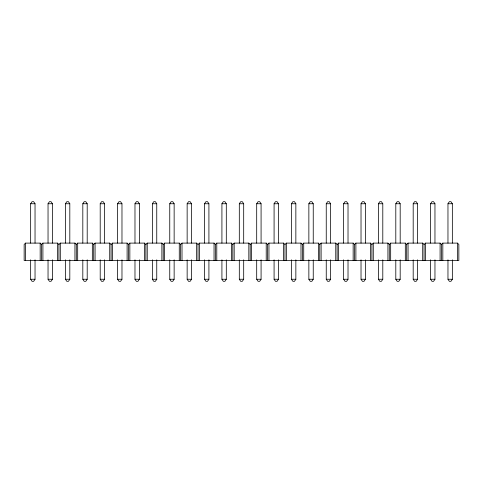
<?xml version="1.0" encoding="UTF-8"?>
<svg xmlns="http://www.w3.org/2000/svg" width="483" height="483" viewBox="0 0 483 483"><rect width="100%" height="100%" fill="white"/><g stroke="black" fill="none" stroke-linecap="round" stroke-linejoin="round"><path stroke-width="0.72" d="M30.652 243.106L30.652 203.748L32.023 201.695L33.665 201.695L35.036 203.748L35.036 243.106M48.04 243.106L48.04 203.748L49.411 201.695L51.053 201.695L52.424 203.748L52.424 243.106M65.428 243.106L65.428 203.748L66.799 201.695L68.441 201.695L69.812 203.748L69.812 243.106M82.816 243.106L82.816 203.748L84.187 201.695L85.829 201.695L87.2 203.748L87.2 243.106M35.036 259.806L35.036 279.252L33.665 281.305L32.023 281.305L30.652 279.252L30.652 259.806M100.204 243.106L100.204 203.748L101.575 201.695L103.217 201.695L104.588 203.748L104.588 243.106M52.424 259.806L52.424 279.252L51.053 281.305L49.411 281.305L48.04 279.252L48.04 259.806M117.592 243.106L117.592 203.748L118.963 201.695L120.605 201.695L121.976 203.748L121.976 243.106M69.812 259.806L69.812 279.252L68.441 281.305L66.799 281.305L65.428 279.252L65.428 259.806M134.98 243.106L134.98 203.748L136.351 201.695L137.993 201.695L139.364 203.748L139.364 243.106M87.2 259.806L87.2 279.252L85.829 281.305L84.187 281.305L82.816 279.252L82.816 259.806M152.368 243.106L152.368 203.748L153.739 201.695L155.381 201.695L156.752 203.748L156.752 243.106M104.588 259.806L104.588 279.252L103.217 281.305L101.575 281.305L100.204 279.252L100.204 259.806M169.756 243.106L169.756 203.748L171.127 201.695L172.769 201.695L174.14 203.748L174.14 243.106M121.976 259.806L121.976 279.252L120.605 281.305L118.963 281.305L117.592 279.252L117.592 259.806M187.144 243.106L187.144 203.748L188.515 201.695L190.157 201.695L191.528 203.748L191.528 243.106M139.364 259.806L139.364 279.252L137.993 281.305L136.351 281.305L134.98 279.252L134.98 259.806M204.532 243.106L204.532 203.748L205.903 201.695L207.545 201.695L208.916 203.748L208.916 243.106M156.752 259.806L156.752 279.252L155.381 281.305L153.739 281.305L152.368 279.252L152.368 259.806M221.92 243.106L221.92 203.748L223.291 201.695L224.933 201.695L226.304 203.748L226.304 243.106M174.14 259.806L174.14 279.252L172.769 281.305L171.127 281.305L169.756 279.252L169.756 259.806M239.308 243.106L239.308 203.748L240.679 201.695L242.321 201.695L243.692 203.748L243.692 243.106M191.528 259.806L191.528 279.252L190.157 281.305L188.515 281.305L187.144 279.252L187.144 259.806M256.696 243.106L256.696 203.748L258.067 201.695L259.709 201.695L261.08 203.748L261.08 243.106M208.916 259.806L208.916 279.252L207.545 281.305L205.903 281.305L204.532 279.252L204.532 259.806M274.084 243.106L274.084 203.748L275.455 201.695L277.097 201.695L278.468 203.748L278.468 243.106M226.304 259.806L226.304 279.252L224.933 281.305L223.291 281.305L221.92 279.252L221.92 259.806M291.472 243.106L291.472 203.748L292.843 201.695L294.485 201.695L295.856 203.748L295.856 243.106M243.692 259.806L243.692 279.252L242.321 281.305L240.679 281.305L239.308 279.252L239.308 259.806M308.86 243.106L308.86 203.748L310.231 201.695L311.873 201.695L313.244 203.748L313.244 243.106M261.08 259.806L261.08 279.252L259.709 281.305L258.067 281.305L256.696 279.252L256.696 259.806M326.248 243.106L326.248 203.748L327.619 201.695L329.261 201.695L330.632 203.748L330.632 243.106M278.468 259.806L278.468 279.252L277.097 281.305L275.455 281.305L274.084 279.252L274.084 259.806M343.636 243.106L343.636 203.748L345.007 201.695L346.649 201.695L348.02 203.748L348.02 243.106M295.856 259.806L295.856 279.252L294.485 281.305L292.843 281.305L291.472 279.252L291.472 259.806M361.024 243.106L361.024 203.748L362.395 201.695L364.037 201.695L365.408 203.748L365.408 243.106M313.244 259.806L313.244 279.252L311.873 281.305L310.231 281.305L308.86 279.252L308.86 259.806M378.412 243.106L378.412 203.748L379.783 201.695L381.425 201.695L382.796 203.748L382.796 243.106M330.632 259.806L330.632 279.252L329.261 281.305L327.619 281.305L326.248 279.252L326.248 259.806M395.8 243.106L395.8 203.748L397.171 201.695L398.813 201.695L400.184 203.748L400.184 243.106M348.02 259.806L348.02 279.252L346.649 281.305L345.007 281.305L343.636 279.252L343.636 259.806M413.188 243.106L413.188 203.748L414.559 201.695L416.201 201.695L417.572 203.748L417.572 243.106M365.408 259.806L365.408 279.252L364.037 281.305L362.395 281.305L361.024 279.252L361.024 259.806M430.576 243.106L430.576 203.748L431.947 201.695L433.589 201.695L434.96 203.748L434.96 243.106M382.796 259.806L382.796 279.252L381.425 281.305L379.783 281.305L378.412 279.252L378.412 259.806M447.964 243.106L447.964 203.748L449.335 201.695L450.977 201.695L452.348 203.748L452.348 243.106M400.184 259.806L400.184 279.252L398.813 281.305L397.171 281.305L395.8 279.252L395.8 259.806M417.572 259.806L417.572 279.252L416.201 281.305L414.559 281.305L413.188 279.252L413.188 259.806M434.96 259.806L434.96 279.252L433.589 281.305L431.947 281.305L430.576 279.252L430.576 259.806M452.348 259.806L452.348 279.252L450.977 281.305L449.335 281.305L447.964 279.252L447.964 259.806M41.538 260.494L41.538 244.476L40.167 243.106L25.521 243.106L24.15 244.476L24.15 260.494L458.85 260.494L458.85 244.476L457.479 243.106L442.833 243.106L441.462 244.476L441.462 260.494M41.538 244.476L42.909 243.106L57.555 243.106L58.926 244.476L58.926 260.494M58.926 244.476L60.297 243.106L74.943 243.106L76.314 244.476L76.314 260.494M76.314 244.476L77.685 243.106L92.331 243.106L93.702 244.476L93.702 260.494M93.702 244.476L95.073 243.106L109.719 243.106L111.09 244.476L111.09 260.494M111.09 244.476L112.461 243.106L127.107 243.106L128.478 244.476L128.478 260.494M128.478 244.476L129.849 243.106L144.495 243.106L145.866 244.476L145.866 260.494M145.866 244.476L147.237 243.106L161.883 243.106L163.254 244.476L163.254 260.494M163.254 244.476L164.625 243.106L179.271 243.106L180.642 244.476L180.642 260.494M180.642 244.476L182.013 243.106L196.659 243.106L198.03 244.476L198.03 260.494M198.03 244.476L199.401 243.106L214.047 243.106L215.418 244.476L215.418 260.494M215.418 244.476L216.789 243.106L231.435 243.106L232.806 244.476L232.806 260.494M232.806 244.476L234.177 243.106L248.823 243.106L250.194 244.476L250.194 260.494M250.194 244.476L251.565 243.106L266.211 243.106L267.582 244.476L267.582 260.494M267.582 244.476L268.953 243.106L283.599 243.106L284.97 244.476L284.97 260.494M284.97 244.476L286.341 243.106L300.987 243.106L302.358 244.476L302.358 260.494M302.358 244.476L303.729 243.106L318.375 243.106L319.746 244.476L319.746 260.494M319.746 244.476L321.117 243.106L335.763 243.106L337.134 244.476L337.134 260.494M337.134 244.476L338.505 243.106L353.151 243.106L354.522 244.476L354.522 260.494M354.522 244.476L355.893 243.106L370.539 243.106L371.91 244.476L371.91 260.494M371.91 244.476L373.281 243.106L387.927 243.106L389.298 244.476L389.298 260.494M389.298 244.476L390.669 243.106L405.315 243.106L406.686 244.476L406.686 260.494M406.686 244.476L408.057 243.106L422.703 243.106L424.074 244.476L424.074 260.494M424.074 244.476L425.445 243.106L440.091 243.106L441.462 244.476M30.652 203.748L35.036 203.748M48.04 203.748L52.424 203.748M65.428 203.748L69.812 203.748M82.816 203.748L87.2 203.748M100.204 203.748L104.588 203.748M117.592 203.748L121.976 203.748M134.98 203.748L139.364 203.748M152.368 203.748L156.752 203.748M169.756 203.748L174.14 203.748M187.144 203.748L191.528 203.748M204.532 203.748L208.916 203.748M221.92 203.748L226.304 203.748M239.308 203.748L243.692 203.748M256.696 203.748L261.08 203.748M274.084 203.748L278.468 203.748M291.472 203.748L295.856 203.748M308.86 203.748L313.244 203.748M326.248 203.748L330.632 203.748M343.636 203.748L348.02 203.748M361.024 203.748L365.408 203.748M378.412 203.748L382.796 203.748M395.8 203.748L400.184 203.748M413.188 203.748L417.572 203.748M430.576 203.748L434.96 203.748M447.964 203.748L452.348 203.748M30.652 279.252L35.036 279.252M48.04 279.252L52.424 279.252M65.428 279.252L69.812 279.252M82.816 279.252L87.2 279.252M100.204 279.252L104.588 279.252M117.592 279.252L121.976 279.252M134.98 279.252L139.364 279.252M152.368 279.252L156.752 279.252M169.756 279.252L174.14 279.252M187.144 279.252L191.528 279.252M204.532 279.252L208.916 279.252M221.92 279.252L226.304 279.252M239.308 279.252L243.692 279.252M256.696 279.252L261.08 279.252M274.084 279.252L278.468 279.252M291.472 279.252L295.856 279.252M308.86 279.252L313.244 279.252M326.248 279.252L330.632 279.252M343.636 279.252L348.02 279.252M361.024 279.252L365.408 279.252M378.412 279.252L382.796 279.252M395.8 279.252L400.184 279.252M413.188 279.252L417.572 279.252M430.576 279.252L434.96 279.252M447.964 279.252L452.348 279.252M457.479 243.106L457.479 260.494M442.833 243.106L442.833 260.494M440.091 243.106L440.091 260.494M425.445 243.106L425.445 260.494M422.703 243.106L422.703 260.494M408.057 243.106L408.057 260.494M405.315 243.106L405.315 260.494M390.669 243.106L390.669 260.494M387.927 243.106L387.927 260.494M373.281 243.106L373.281 260.494M370.539 243.106L370.539 260.494M355.893 243.106L355.893 260.494M353.151 243.106L353.151 260.494M338.505 243.106L338.505 260.494M335.763 243.106L335.763 260.494M321.117 243.106L321.117 260.494M318.375 243.106L318.375 260.494M303.729 243.106L303.729 260.494M300.987 243.106L300.987 260.494M286.341 243.106L286.341 260.494M283.599 243.106L283.599 260.494M268.953 243.106L268.953 260.494M266.211 243.106L266.211 260.494M251.565 243.106L251.565 260.494M248.823 243.106L248.823 260.494M234.177 243.106L234.177 260.494M231.435 243.106L231.435 260.494M216.789 243.106L216.789 260.494M214.047 243.106L214.047 260.494M199.401 243.106L199.401 260.494M196.659 243.106L196.659 260.494M182.013 243.106L182.013 260.494M179.271 243.106L179.271 260.494M164.625 243.106L164.625 260.494M161.883 243.106L161.883 260.494M147.237 243.106L147.237 260.494M144.495 243.106L144.495 260.494M129.849 243.106L129.849 260.494M127.107 243.106L127.107 260.494M112.461 243.106L112.461 260.494M109.719 243.106L109.719 260.494M95.073 243.106L95.073 260.494M92.331 243.106L92.331 260.494M77.685 243.106L77.685 260.494M74.943 243.106L74.943 260.494M60.297 243.106L60.297 260.494M57.555 243.106L57.555 260.494M42.909 243.106L42.909 260.494M40.167 243.106L40.167 260.494M25.521 243.106L25.521 260.494"/></g></svg>
